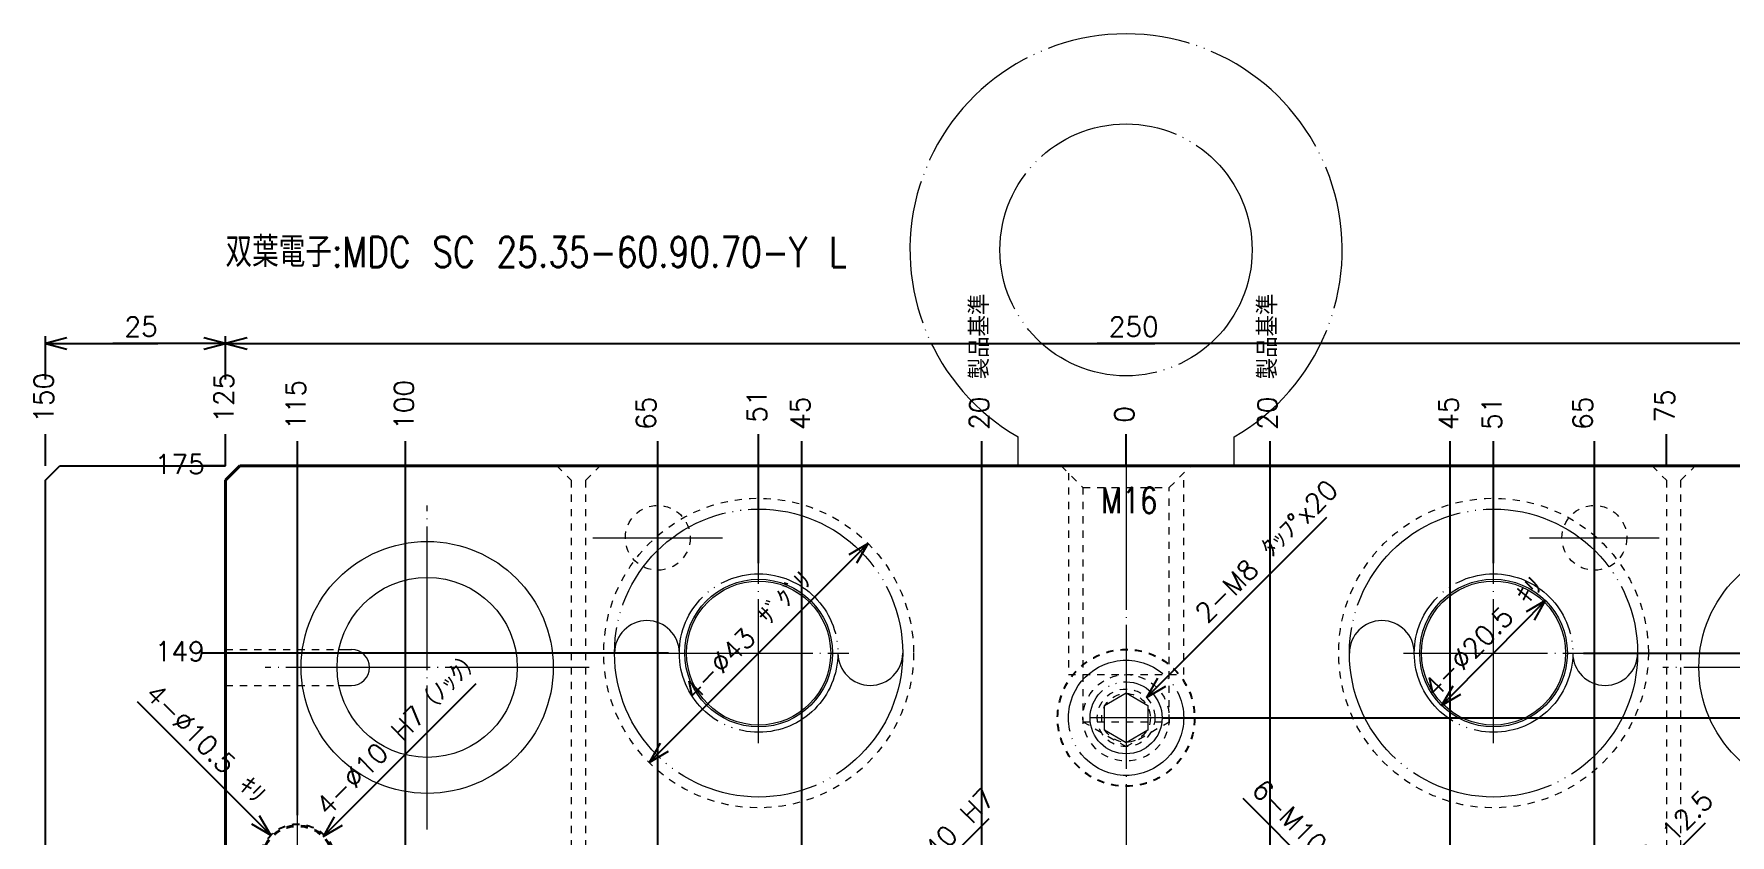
# Model space of a CAD drawing. Extents: x -178 to 604, y -587 to 345.
# Drawn here: x -151.6 to 83.8, y 123.7 to 235 of the extents above; entities that cross this region are included whole.
import ezdxf

# ---------------------------------------------------------------- set-up
doc = ezdxf.new("R2010")
doc.units = 0
doc.header["$MEASUREMENT"] = 0
for name, pattern in [('BORDER', [22, 20, -1, 0, -1]), ('DIVIDE', [23, 20, -1, 0, -1, 0, -1]), ('PHANTOM', [35, 30, -1, 1, -1, 1, -1]), ('STITCH', [2, 1, -1])]:
    doc.linetypes.add(name, pattern=pattern)
for name, color, linetype in [('11', 7, 'Continuous'), ('25', 7, 'Continuous'), ('寸法線', 7, 'Continuous')]:
    doc.layers.add(name, color=color, linetype=linetype)
doc.styles.get("Standard").update_dxf_attribs({"font": 'txt', "bigfont": 'extfont'})
doc.dimstyles.new('VELDIM0', dxfattribs={"dimtxt": 2.69875, "dimasz": 3.000166, "dimexe": 0.5, "dimexo": 0.0625, "dimgap": 0.09, "dimtad": 0, "dimdec": 3, "dimdsep": 46, "dimtxsty": 'Standard', "dimcen": 0.09, "dimdle": 3, "dimadec": 0, "dimazin": 0, "dimtfac": 1, "dimtdec": 4, "dimtofl": 0, "dimtmove": 0, "dimatfit": 3, "dimfxl": 1, "dimtolj": 1, "dimtzin": 0, "dimarcsym": 0})
doc.dimstyles.new('VELDIM1', dxfattribs={"dimtxt": 2.69875, "dimasz": 3.000166, "dimexe": 0.5, "dimexo": 0.0625, "dimgap": 0.09, "dimtad": 0, "dimdec": 3, "dimdsep": 46, "dimtxsty": 'Standard', "dimcen": 0.09, "dimdle": 2, "dimadec": 0, "dimazin": 0, "dimtfac": 1, "dimtdec": 4, "dimtofl": 0, "dimtmove": 0, "dimatfit": 3, "dimfxl": 1, "dimtolj": 1, "dimtzin": 0, "dimarcsym": 0})
doc.dimstyles.new('VELDIM2', dxfattribs={"dimtxt": 2.69875, "dimasz": 3.000166, "dimexe": 1.25, "dimexo": 0.0625, "dimgap": 0.09, "dimtad": 0, "dimdec": 3, "dimdsep": 46, "dimtxsty": 'Standard', "dimcen": 0.09, "dimdle": 5, "dimadec": 0, "dimazin": 0, "dimtfac": 1, "dimtdec": 4, "dimtofl": 0, "dimtmove": 0, "dimatfit": 3, "dimfxl": 1, "dimtolj": 1, "dimtzin": 0, "dimarcsym": 0})
doc.dimstyles.new('VELDIM3', dxfattribs={"dimtxt": 2.69875, "dimasz": 3.000166, "dimexe": 1, "dimexo": 0.0625, "dimgap": 0.09, "dimtad": 0, "dimdec": 3, "dimdsep": 46, "dimtxsty": 'Standard', "dimcen": 0.09, "dimdle": 3, "dimadec": 0, "dimazin": 0, "dimtfac": 1, "dimtdec": 4, "dimtofl": 0, "dimtmove": 0, "dimatfit": 3, "dimfxl": 1, "dimtolj": 1, "dimtzin": 0, "dimarcsym": 0})

# ---------------------------------------------------------------- blocks, each defined once
blk = doc.blocks.new('*D142')
at = {"color": 0}
for p, q in [((-51, 174.5), (-51, 179.41)), ((-51, 168), (-51, 174.5)), ((-51, 161.5), (-51, 168))]:
    blk.add_line(p, q, dxfattribs=at)
blk.add_text('51', height=2.699, rotation=90, dxfattribs=at).set_placement((-49.89, 181))
blk = doc.blocks.new('*D143')
at = {"color": 0}
for p, q in [((0, 179), (0, 179.41)), ((0, 177), (0, 179)), ((0, 175), (0, 177))]:
    blk.add_line(p, q, dxfattribs=at)
blk.add_text('0', height=2.7, rotation=90, dxfattribs=at).set_placement((1.11, 181))
blk = doc.blocks.new('CLUMP61')
at = {"layer": '11', "color": 3, "linetype": 'DIVIDE', "lineweight": 5}
for p, q in [((-3, 141.73), (0, 143.46)), ((-3, 138.27), (-3, 141.73)), ((0, 143.46), (3, 141.73)), ((3, 141.73), (3, 138.27)), ((0, 136.54), (-3, 138.27)), ((3, 138.27), (0, 136.54))]:
    blk.add_line(p, q, dxfattribs=at)
for radius in [8, 5]:
    blk.add_circle((0, 140), radius, dxfattribs=at)
blk = doc.blocks.new('CLUMP62')
at = {"layer": '11', "color": 5, "linetype": 'PHANTOM', "lineweight": 5}
for p, q in [((0, 145), (0, 135)), ((5, 140), (-5, 140))]:
    blk.add_line(p, q, dxfattribs=at)
at = {"layer": '11', "linetype": 'STITCH', "lineweight": 13}
blk.add_circle((0, 140), 4, dxfattribs=at)
at = {"layer": '11', "color": 5, "linetype": 'STITCH', "lineweight": 5}
blk.add_circle((0, 140), 3.38, dxfattribs=at)
blk = doc.blocks.new('*D153')
at = {"color": 0}
for p, q in [((51, 173.83), (51, 178.41)), ((51, 167.67), (51, 173.83)), ((51, 161.5), (51, 167.67))]:
    blk.add_line(p, q, dxfattribs=at)
blk.add_text('51', height=2.699, rotation=90, dxfattribs=at).set_placement((52.11, 180))
blk = doc.blocks.new('*D154')
at = {"color": 0}
for p, q in [((2.83, 142.83), (27.88, 167.88)), ((4.38, 145.52), (2.83, 142.83)), ((2.83, 142.83), (5.52, 144.38))]:
    blk.add_line(p, q, dxfattribs=at)
blk.add_text('2-M8 ﾀｯﾌ%%dx20', height=2.6987, rotation=45, dxfattribs=at).set_placement((11.24, 153))
blk = doc.blocks.new('*D267')
at = {"color": 0}
for p, q in [((-150, 187), (-150, 193)), ((-147, 192.8), (-150, 192)), ((-150, 192), (-134.38, 192)), ((-150, 192), (-140.62, 192)), ((-150, 192), (-147, 192)), ((-150, 192), (-147, 191.2)), ((-125, 192), (-140.62, 192)), ((-125, 192), (-134.38, 192)), ((-125, 192), (-128, 192.8)), ((-125, 192), (-128, 192)), ((-128, 191.2), (-125, 192)), ((-125, 187), (-125, 193))]:
    blk.add_line(p, q, dxfattribs=at)
blk.add_text('25', height=2.699, dxfattribs=at).set_placement((-139.03, 192.98))
blk = doc.blocks.new('CLUMP165')
at = {"layer": '25', "color": 1, "linetype": 'STITCH', "lineweight": 13}
for p, q in [((-125, 149.5), (-109.25, 149.5)), ((-125, 144.5), (-109.25, 144.5))]:
    blk.add_line(p, q, dxfattribs=at)
at = {"layer": '25', "color": 1, "lineweight": 13}
for p, q in [((-109.25, 149.5), (-107.5, 149.5)), ((-109.25, 144.5), (-107.5, 144.5))]:
    blk.add_line(p, q, dxfattribs=at)
blk.add_arc((-107.5, 147), 2.5, 270, 90, dxfattribs=at)
blk = doc.blocks.new('CLUMP259')
at = {"layer": '11', "color": 3, "linetype": 'DIVIDE', "lineweight": 5}
for p, q in [((-15, 175), (-15, 179.02)), ((15, 175), (15, 179.02))]:
    blk.add_line(p, q, dxfattribs=at)
blk.add_circle((0, 205), 17.5, dxfattribs=at)
blk.add_arc((0, 205), 30, 300, 240, dxfattribs=at)
blk = doc.blocks.new('*D571')
at = {"color": 0}
for p, q in [((75, 179), (75, 179.41)), ((75, 177), (75, 179)), ((75, 175), (75, 177))]:
    blk.add_line(p, q, dxfattribs=at)
blk.add_text('75', height=2.699, rotation=90, dxfattribs=at).set_placement((76.11, 181))
blk = doc.blocks.new('*D572')
at = {"color": 0}
for p, q in [((150, 179), (150, 179.41)), ((150, 177), (150, 179)), ((150, 175), (150, 177))]:
    blk.add_line(p, q, dxfattribs=at)
blk.add_text('150', height=2.699, rotation=90, dxfattribs=at).set_placement((151.11, 181))
blk = doc.blocks.new('*D589')
at = {"color": 0}
for p, q in [((115, 162.17), (115, 178.41)), ((115, 144.33), (115, 162.17)), ((115, 126.5), (115, 144.33))]:
    blk.add_line(p, q, dxfattribs=at)
blk.add_text('115', height=2.699, rotation=90, dxfattribs=at).set_placement((116.11, 180))
blk = doc.blocks.new('*D590')
at = {"color": 0}
for p, q in [((58.21, 156.28), (51, 149)), ((58.21, 156.28), (55.53, 154.72)), ((56.67, 153.58), (58.21, 156.28)), ((43.79, 141.72), (51, 149)), ((45.33, 144.42), (43.79, 141.72)), ((43.79, 141.72), (46.47, 143.28))]:
    blk.add_line(p, q, dxfattribs=at)
blk.add_text('4-%%c20.5 ｷﾘ', height=2.6987, rotation=45.2593, dxfattribs=at).set_placement((42.93, 142.62))
blk = doc.blocks.new('*D591')
at = {"color": 0}
for p, q in [((125, 179), (125, 179.41)), ((125, 177), (125, 179)), ((125, 175), (125, 177))]:
    blk.add_line(p, q, dxfattribs=at)
blk.add_text('125', height=2.699, rotation=90, dxfattribs=at).set_placement((126.11, 181))
blk = doc.blocks.new('*D733')
at = {"color": 0}
for p, q in [((63.5, 149), (85.67, 149)), ((85.67, 149), (107.83, 149)), ((107.83, 149), (128.41, 149))]:
    blk.add_line(p, q, dxfattribs=at)
blk.add_text('149', height=2.699, dxfattribs=at).set_placement((130, 147.89))
blk = doc.blocks.new('*D736')
at = {"color": 0}
for p, q in [((65, 157.2), (65, 178.41)), ((65, 134.4), (65, 157.2)), ((65, 111.6), (65, 134.4))]:
    blk.add_line(p, q, dxfattribs=at)
blk.add_text('65', height=2.699, rotation=90, dxfattribs=at).set_placement((64.72, 180))
blk = doc.blocks.new('CLUMP402')
at = {"layer": '11', "color": 3, "linetype": 'DIVIDE', "lineweight": 5}
for radius in [20, 11]:
    blk.add_circle((51, 149), radius, dxfattribs=at)
for centre, start, end in [((35.5, 149), 0, 180), ((66.5, 149), 180, 0)]:
    blk.add_arc(centre, 4.5, start, end, dxfattribs=at)
blk = doc.blocks.new('*D741')
at = {"color": 0}
for p, q in [((-20, 156.67), (-20, 178.41)), ((-20, 133.33), (-20, 156.67)), ((-20, 110), (-20, 133.33))]:
    blk.add_line(p, q, dxfattribs=at)
blk.add_text('20 製品基準', height=2.699, rotation=90, dxfattribs=at).set_placement((-19.03, 180))
blk = doc.blocks.new('*D742')
at = {"color": 0}
for p, q in [((-45, 160.5), (-45, 178.41)), ((-45, 141), (-45, 160.5)), ((-45, 121.5), (-45, 141))]:
    blk.add_line(p, q, dxfattribs=at)
blk.add_text('45', height=2.699, rotation=90, dxfattribs=at).set_placement((-43.89, 180))
blk = doc.blocks.new('*D744')
at = {"color": 0}
for p, q in [((20, 156.67), (20, 178.41)), ((20, 133.33), (20, 156.67)), ((20, 110), (20, 133.33))]:
    blk.add_line(p, q, dxfattribs=at)
blk.add_text('20 製品基準', height=2.699, rotation=90, dxfattribs=at).set_placement((20.97, 180))
blk = doc.blocks.new('*D746')
at = {"color": 0}
for p, q in [((45, 160.5), (45, 178.41)), ((45, 141), (45, 160.5)), ((45, 121.5), (45, 141))]:
    blk.add_line(p, q, dxfattribs=at)
blk.add_text('45', height=2.699, rotation=90, dxfattribs=at).set_placement((46.11, 180))
blk = doc.blocks.new('*D749')
at = {"color": 0}
for p, q in [((-118.71, 123.71), (-137.22, 142.22)), ((-121.4, 125.27), (-118.71, 123.71)), ((-118.71, 123.71), (-120.27, 126.4))]:
    blk.add_line(p, q, dxfattribs=at)
blk.add_text('4-%%c10.5 ｷﾘ', height=2.6987, rotation=315, dxfattribs=at).set_placement((-136.34, 143.1))
blk = doc.blocks.new('*D750')
at = {"color": 0}
for p, q in [((-107.83, 149), (-128.41, 149)), ((-85.67, 149), (-107.83, 149)), ((-63.5, 149), (-85.67, 149))]:
    blk.add_line(p, q, dxfattribs=at)
blk.add_text('149', height=2.699, dxfattribs=at).set_placement((-134.82, 147.89))
blk = doc.blocks.new('*D751')
at = {"color": 0}
for p, q in [((-128.33, 175), (-128.41, 175)), ((-126.67, 175), (-128.33, 175)), ((-125, 175), (-126.67, 175))]:
    blk.add_line(p, q, dxfattribs=at)
blk.add_text('175', height=2.699, dxfattribs=at).set_placement((-134.82, 173.89))
blk = doc.blocks.new('CLUMP406')
at = {"layer": '25', "color": 5, "linetype": 'BORDER', "lineweight": 5}
for p, q in [((-115, 113.5), (-115, 126.5)), ((-108.5, 120), (-121.5, 120))]:
    blk.add_line(p, q, dxfattribs=at)
at = {"layer": '25', "linetype": 'STITCH', "lineweight": 40}
blk.add_circle((-115, 120), 5, dxfattribs=at)
blk = doc.blocks.new('CLUMP405')
at = {"layer": '25', "color": 5, "linetype": 'BORDER', "lineweight": 5}
for p, q in [((-115, 113.5), (-115, 126.5)), ((-108.5, 120), (-121.5, 120))]:
    blk.add_line(p, q, dxfattribs=at)
at = {"layer": '25', "linetype": 'STITCH', "lineweight": 25}
blk.add_circle((-115, 120), 5.25, dxfattribs=at)
at = {"layer": '25', "linetype": 'STITCH', "lineweight": 40}
blk.add_circle((-115, 120), 5, dxfattribs=at)
at = {"layer": '25', "linetype": 'STITCH', "lineweight": 25}
blk.add_blockref('CLUMP406', (0, 0), dxfattribs=at)
blk = doc.blocks.new('*D754')
at = {"color": 0}
for p, q in [((-111.46, 123.54), (-90.21, 144.79)), ((-109.91, 126.23), (-111.46, 123.54)), ((-111.46, 123.54), (-108.77, 125.09))]:
    blk.add_line(p, q, dxfattribs=at)
blk.add_text('4-%%c10 H7（ﾉｯｸ）', height=2.6987, rotation=45, dxfattribs=at).set_placement((-110.81, 126.22))
blk = doc.blocks.new('*D755')
at = {"color": 0}
for p, q in [((100, 158.5), (100, 178.41)), ((100, 137), (100, 158.5)), ((100, 115.5), (100, 137))]:
    blk.add_line(p, q, dxfattribs=at)
blk.add_text('100', height=2.699, rotation=90, dxfattribs=at).set_placement((101.11, 180))
blk = doc.blocks.new('*D756')
at = {"color": 0}
for p, q in [((41.47, 103.54), (16.23, 128.79)), ((41.47, 103.54), (39.91, 106.23)), ((38.78, 105.09), (41.47, 103.54))]:
    blk.add_line(p, q, dxfattribs=at)
blk.add_text('6-M10 ｷｬｯﾌ%%dﾆｹﾞ', height=2.6987, rotation=314.9842, dxfattribs=at).set_placement((17.25, 129.81))
blk = doc.blocks.new('*D757')
at = {"color": 0}
for p, q in [((65.84, 110.84), (80.4, 125.4)), ((67.39, 113.53), (65.84, 110.84)), ((65.84, 110.84), (68.53, 112.39))]:
    blk.add_line(p, q, dxfattribs=at)
blk.add_text('4-R 12.5', height=2.699, rotation=45, dxfattribs=at).set_placement((68.81, 115.39))
blk = doc.blocks.new('*D758')
at = {"color": 0}
for p, q in [((5, 140), (46.67, 140)), ((46.67, 140), (88.33, 140)), ((88.33, 140), (128.41, 140))]:
    blk.add_line(p, q, dxfattribs=at)
blk.add_text('140', height=2.699, dxfattribs=at).set_placement((130, 138.89))
blk = doc.blocks.new('*D806')
at = {"color": 0}
for p, q in [((-100, 158.5), (-100, 178.41)), ((-100, 137), (-100, 158.5)), ((-100, 115.5), (-100, 137))]:
    blk.add_line(p, q, dxfattribs=at)
blk.add_text('100', height=2.699, rotation=90, dxfattribs=at).set_placement((-98.89, 180))
blk = doc.blocks.new('*D807')
at = {"color": 0}
for p, q in [((-125, 187), (-125, 193)), ((-122, 192.8), (-125, 192)), ((-125, 192), (4, 192)), ((-125, 192), (-4, 192)), ((-125, 192), (-122, 192)), ((-125, 192), (-122, 191.2)), ((125, 192), (-4, 192)), ((125, 192), (4, 192)), ((125, 192), (122, 192.8)), ((125, 192), (122, 192)), ((122, 191.2), (125, 192)), ((125, 187), (125, 193))]:
    blk.add_line(p, q, dxfattribs=at)
blk.add_text('250', height=2.699, dxfattribs=at).set_placement((-2.41, 192.98))
blk = doc.blocks.new('CLUMP443')
at = {"layer": '11', "color": 3, "linetype": 'DIVIDE', "lineweight": 5}
for radius in [20, 11]:
    blk.add_circle((-51, 149), radius, dxfattribs=at)
for centre, start, end in [((-66.5, 149), 0, 180), ((-35.5, 149), 180, 0)]:
    blk.add_arc(centre, 4.5, start, end, dxfattribs=at)
blk = doc.blocks.new('*D822')
at = {"color": 0}
for p, q in [((-115, 162.17), (-115, 178.41)), ((-115, 144.33), (-115, 162.17)), ((-115, 126.5), (-115, 144.33))]:
    blk.add_line(p, q, dxfattribs=at)
blk.add_text('115', height=2.699, rotation=90, dxfattribs=at).set_placement((-113.89, 180))
blk = doc.blocks.new('*D823')
at = {"color": 0}
for p, q in [((-65, 154.33), (-65, 178.41)), ((-65, 128.67), (-65, 154.33)), ((-65, 103), (-65, 128.67))]:
    blk.add_line(p, q, dxfattribs=at)
blk.add_text('65', height=2.699, rotation=90, dxfattribs=at).set_placement((-65.28, 180))
blk = doc.blocks.new('*D824')
at = {"color": 0}
for p, q in [((-30.86, 114.14), (-18.98, 126.02)), ((-30.86, 114.14), (-59.14, 85.86)), ((-30.86, 114.14), (-33.55, 112.59)), ((-32.41, 111.45), (-30.86, 114.14)), ((-57.59, 88.55), (-59.14, 85.86)), ((-59.14, 85.86), (-56.45, 87.41))]:
    blk.add_line(p, q, dxfattribs=at)
blk.add_text('4-%%c40 H7', height=2.699, rotation=45, dxfattribs=at).set_placement((-31.8, 114.77))
blk = doc.blocks.new('*D825')
at = {"color": 0}
for p, q in [((-150, 179), (-150, 179.41)), ((-150, 177), (-150, 179)), ((-150, 175), (-150, 177))]:
    blk.add_line(p, q, dxfattribs=at)
blk.add_text('150', height=2.699, rotation=90, dxfattribs=at).set_placement((-148.89, 181))
blk = doc.blocks.new('*D826')
at = {"color": 0}
for p, q in [((-125, 179), (-125, 179.41)), ((-125, 177), (-125, 179)), ((-125, 175), (-125, 177))]:
    blk.add_line(p, q, dxfattribs=at)
blk.add_text('125', height=2.699, rotation=90, dxfattribs=at).set_placement((-123.89, 181))
blk = doc.blocks.new('*D827')
at = {"color": 0}
for p, q in [((-35.8, 164.2), (-51, 149)), ((-35.8, 164.2), (-38.49, 162.65)), ((-37.35, 161.51), (-35.8, 164.2)), ((-66.2, 133.8), (-51, 149)), ((-64.65, 136.49), (-66.2, 133.8)), ((-66.2, 133.8), (-63.51, 135.35))]:
    blk.add_line(p, q, dxfattribs=at)
blk.add_text('4-%%c43 ｻﾞｸﾞﾘ', height=2.6987, rotation=45, dxfattribs=at).set_placement((-59.86, 142.18))

msp = doc.modelspace()

# ---------------------------------------------------------------- linework, layer by layer
at = {"layer": '11', "lineweight": 13}
for centre in [(-51, 149), (51, 149)]:
    msp.add_circle(centre, 10, dxfattribs=at)
at = {"layer": '25', "lineweight": 25}
for p, q in [((-150, 173), (-148, 175)), ((-148, 175), (-125, 175)), ((-150, -173), (-150, 173))]:
    msp.add_line(p, q, dxfattribs=at)
at = {"layer": '25', "lineweight": 40}
for p, q in [((-125, 173), (-123, 175)), ((-123, 175), (0, 175)), ((0, 175), (123, 175)), ((-125, 0), (-125, 173))]:
    msp.add_line(p, q, dxfattribs=at)
at = {"layer": '25', "linetype": 'STITCH', "lineweight": 13}
for p, q in [((-79, 175), (-77, 173)), ((-75, 173), (-73, 175)), ((73, 175), (75, 173)), ((77, 173), (79, 175)), ((-77, 173), (-77, 0)), ((-75, 0), (-75, 173)), ((75, 173), (75, 0)), ((77, 0), (77, 173))]:
    msp.add_line(p, q, dxfattribs=at)
at = {"layer": '25', "linetype": 'STITCH', "lineweight": 5}
for p, q in [((-9, 175), (-6, 172)), ((-2.5, 175), (-9, 175)), ((9, 175), (2.5, 175)), ((6, 172), (9, 175)), ((-6, 172), (-6, 139.4641)), ((-6, 172), (6, 172)), ((6, 139.4641), (6, 172)), ((-6, 139.4641), (6, 139.4641)), ((-6, 139.4641), (0, 136)), ((0, 136), (6, 139.4641))]:
    msp.add_line(p, q, dxfattribs=at)
at = {"layer": '25', "color": 5, "linetype": 'BORDER', "lineweight": 5}
for p, q in [((0, 175), (0, 40)), ((-65, 156), (-65, 174)), ((65, 156), (65, 174)), ((-97, 124.5), (-97, 169.5)), ((-74, 165), (-56, 165)), ((56, 165), (74, 165)), ((-51, 136.5), (-51, 161.5)), ((51, 136.5), (51, 161.5)), ((-63.5, 149), (-38.5, 149)), ((38.5, 149), (63.5, 149)), ((-74.5, 147), (-119.5, 147)), ((119.5, 147), (74.5, 147))]:
    msp.add_line(p, q, dxfattribs=at)
at = {"layer": '25', "color": 5, "linetype": 'STITCH', "lineweight": 5}
for p, q in [((-8, 174), (-8, 146)), ((8, 146), (8, 174)), ((-8, 146), (8, 146))]:
    msp.add_line(p, q, dxfattribs=at)
for centre in [(-51, 149), (51, 149)]:
    msp.add_circle(centre, 21.5, dxfattribs=at)
at = {"layer": '25', "color": 1, "linetype": 'STITCH', "lineweight": 13}
for centre in [(-65, 165), (65, 165)]:
    msp.add_circle(centre, 4.5, dxfattribs=at)
at = {"layer": '25', "color": 1, "lineweight": 13}
for centre, radius in [((-97, 147), 17.5), ((97, 147), 17.5), ((-97, 147), 12.5), ((-51, 149), 10.25), ((51, 149), 10.25)]:
    msp.add_circle(centre, radius, dxfattribs=at)
at = {"layer": '25', "linetype": 'STITCH', "lineweight": 25}
msp.add_circle((0, 140), 9.5, dxfattribs=at)
at = {"layer": '25', "linetype": 'STITCH', "lineweight": 13}
msp.add_circle((0, 140), 6, dxfattribs=at)

# ---------------------------------------------------------------- block references
at = {"layer": '11', "color": 3, "lineweight": 40}
msp.add_blockref('CLUMP259', (0, 0), dxfattribs=at)
at = {"layer": '11', "color": 3, "lineweight": 5}
for name in ['CLUMP443', 'CLUMP402']:
    msp.add_blockref(name, (0, 0), dxfattribs=at)
at = {"layer": '11', "color": 3, "linetype": 'DIVIDE', "lineweight": 5}
msp.add_blockref('CLUMP61', (0, 0), dxfattribs=at)
at = {"layer": '11', "linetype": 'PHANTOM', "lineweight": 13}
msp.add_blockref('CLUMP62', (0, 0), dxfattribs=at)
at = {"layer": '25', "color": 1, "linetype": 'STITCH', "lineweight": 25}
msp.add_blockref('CLUMP165', (0, 0), dxfattribs=at)
at = {"layer": '25', "linetype": 'STITCH', "lineweight": 25}
msp.add_blockref('CLUMP405', (0, 0), dxfattribs=at)

# ---------------------------------------------------------------- texts
at = {"layer": '寸法線', "lineweight": 25, "insert": (-125, 206.8123), "char_height": 4.198056, "width": 109.25, "attachment_point": 1}
msp.add_mtext('\\W0.8;双葉電子:MDC SC 25.35-60.90.70-Y L', dxfattribs=at)
at = {"layer": '寸法線', "lineweight": 5, "insert": (-3.4846, 172), "char_height": 3.57895, "width": 8.014519, "attachment_point": 1}
msp.add_mtext('\\W0.8;M16', dxfattribs=at)

# ---------------------------------------------------------------- dimensions: what is measured, and where the dimension line sits
at = {"layer": '寸法線', "color": 5, "lineweight": 5}
for feature_location, offset, dtype, origin, picture, middle in [((-20, 110), (20, 65), 0, (-20, 180), '*D741', (-20, 180)), ((20, 110), (-20, 65), 1, (20, 180), '*D744', (20, 180))]:
    dim = msp.add_ordinate_dim(feature_location=feature_location, offset=offset, dtype=dtype, origin=origin, text='<> 製品基準', dimstyle='VELDIM0', dxfattribs=at)
    dim.commit()
    dim.dimension.update_dxf_attribs({"geometry": picture, "text_midpoint": middle})
for base, p1, p2, picture, middle in [((-125, 192), (-125, 187), (-150, 187), '*D267', (-137.5, 192)), ((125, 192), (125, 187), (-125, 187), '*D807', (0, 192))]:
    dim = msp.add_linear_dim(base=base, p1=p1, p2=p2, dimstyle='VELDIM3', dxfattribs=at)
    dim.commit()
    dim.dimension.update_dxf_attribs({"geometry": picture, "text_midpoint": middle, "dimtype": 128})
for feature_location, offset, dtype, origin, dimstyle, picture, middle in [((-150, 175), (150, 0), 0, (-150, 181), 'VELDIM3', '*D825', (-150, 181)), ((-125, 175), (125, 0), 0, (-125, 181), 'VELDIM3', '*D826', (-125, 181)), ((-115, 126.5), (115, 48.5), 0, (-115, 180), 'VELDIM0', '*D822', (-115, 180)), ((-100, 115.5), (100, 59.5), 0, (-100, 180), 'VELDIM0', '*D806', (-100, 180)), ((150, 175), (-150, 0), 1, (150, 181), 'VELDIM3', '*D572', (150, 181)), ((125, 175), (-125, 0), 1, (125, 181), 'VELDIM3', '*D591', (125, 181)), ((115, 126.5), (-115, 48.5), 1, (115, 180), 'VELDIM0', '*D589', (115, 180)), ((100, 115.5), (-100, 59.5), 1, (100, 180), 'VELDIM0', '*D755', (100, 180)), ((-51, 161.5), (51, 13.5), 0, (-51, 181), 'VELDIM3', '*D142', (-51, 181)), ((-45, 121.5), (45, 53.5), 0, (-45, 180), 'VELDIM0', '*D742', (-45, 180)), ((75, 175), (-75, 0), 1, (75, 181), 'VELDIM3', '*D571', (75, 181)), ((45, 121.5), (-45, 53.5), 1, (45, 180), 'VELDIM0', '*D746', (45, 180)), ((51, 161.5), (-51, 13.5), 1, (51, 180), 'VELDIM1', '*D153', (51, 180)), ((0, 175), (0, 0), 1, (0, 181), 'VELDIM3', '*D143', (0, 181)), ((-125, 175), (0, -175), 0, (-130, 175), 'VELDIM1', '*D751', (-130, 175)), ((-63.5, 149), (-61.5, -149), 0, (-130, 149), 'VELDIM1', '*D750', (-130, 149)), ((63.5, 149), (61.5, -149), 0, (130, 149), 'VELDIM1', '*D733', (130, 149)), ((5, 140), (120, -140), 0, (130, 140), 'VELDIM1', '*D758', (130, 140))]:
    dim = msp.add_ordinate_dim(feature_location=feature_location, offset=offset, dtype=dtype, origin=origin, dimstyle=dimstyle, dxfattribs=at)
    dim.commit()
    dim.dimension.update_dxf_attribs({"geometry": picture, "text_midpoint": middle})
at = {"layer": '寸法線', "color": 1, "lineweight": 5}
for feature_location, offset, dtype, origin, picture, middle in [((-65, 103), (65, 72), 0, (-65, 180), '*D823', (-65, 180)), ((65, 111.6046863561), (-65, 63.3953136439), 1, (65, 180), '*D736', (65, 180))]:
    dim = msp.add_ordinate_dim(feature_location=feature_location, offset=offset, dtype=dtype, origin=origin, dimstyle='VELDIM1', dxfattribs=at)
    dim.commit()
    dim.dimension.update_dxf_attribs({"geometry": picture, "text_midpoint": middle})
at = {"layer": '寸法線', "color": 5, "lineweight": 5}
for p1, p2, text, picture, middle in [((-2.8284, 137.1716), (2.8284, 142.8284), '2-M<> ﾀｯﾌ%%dx20', '*D154', (15, 160)), ((-66.2028, 133.7972), (-35.7972, 164.2028), '4-%%c<> ｻﾞｸﾞﾘ', '*D827', (-51, 149)), ((-118.5355, 116.4645), (-111.4645, 123.5355), '4-%%c<> H7（ﾉｯｸ）', '*D754', (-100, 135)), ((-111.2877, 116.2877), (-118.7123, 123.7123), '4-%%c<> ｷﾘ', '*D749', (-125, 135)), ((-59.1421, 85.8579), (-30.8579, 114.1421), '4-%%c<> H7', '*D824', (-30, 120)), ((48.5346, 96.4635), (41.4654, 103.5365), '6-M<> ｷｬｯﾌ%%dﾆｹﾞ', '*D756', (25, 120))]:
    dim = msp.add_diameter_dim_2p(p1=p1, p2=p2, text=text, dimstyle='VELDIM2', dxfattribs=at)
    dim.commit()
    dim.dimension.update_dxf_attribs({"geometry": picture, "text_midpoint": middle, "dimtype": 131})
at = {"layer": '寸法線', "color": 1, "lineweight": 5}
dim = msp.add_diameter_dim_2p(p1=(43.785, 141.7194), p2=(58.215, 156.2806), text='4-%%c<> ｷﾘ', dimstyle='VELDIM2', dxfattribs=at)
dim.commit()
dim.dimension.update_dxf_attribs({"geometry": '*D590', "text_midpoint": (51, 149), "dimtype": 131})
at = {"layer": '寸法線', "color": 5, "lineweight": 5}
dim = msp.add_radius_dim(center=(57, 102), mpoint=(65.8388, 110.8388), text='4-R <>', dimstyle='VELDIM2', dxfattribs=at)
dim.commit()
dim.dimension.update_dxf_attribs({"geometry": '*D757', "text_midpoint": (75, 120), "dimtype": 132})

doc.saveas('drawing.dxf')
